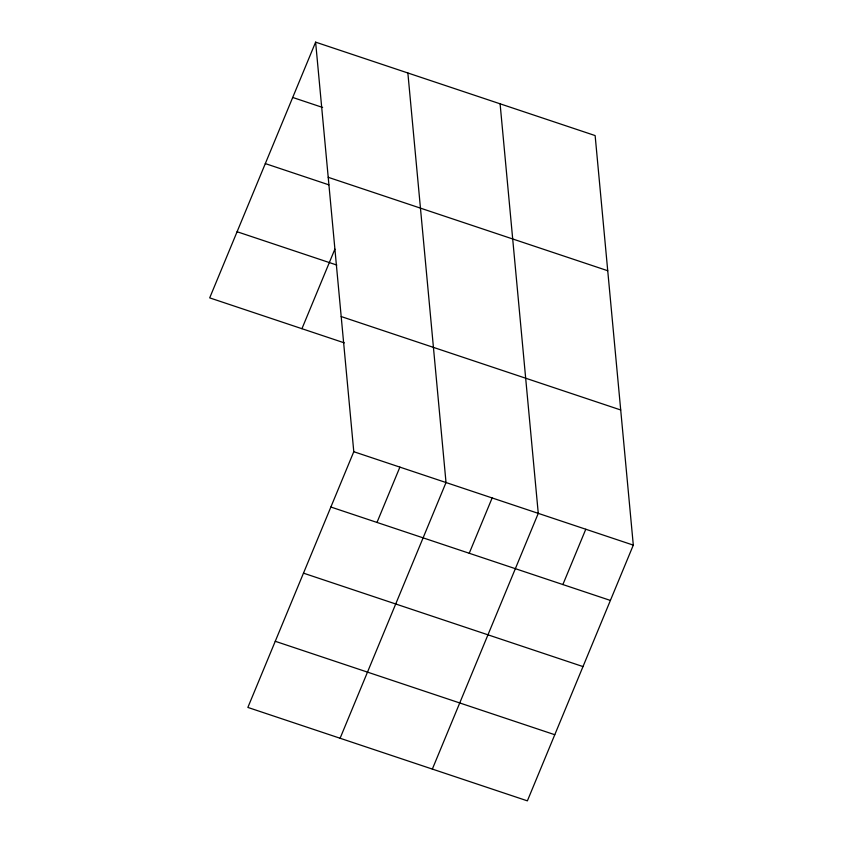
<?xml version="1.0" encoding="UTF-8"?>
<svg xmlns="http://www.w3.org/2000/svg" width="843" height="843" viewBox="0 0 843 843"><rect width="100%" height="100%" fill="white"/><g stroke="black" fill="none" stroke-linecap="round" stroke-linejoin="round"><path stroke-width="1.26" d="M315.619 42.15L353.786 451.711L247.863 707.425L527.381 800.85L633.304 545.126L595.137 135.575L315.619 42.15L209.696 297.874L344.323 342.869M301.942 328.696L334.871 249.18M376.99 522.439L399.898 467.117M340.098 738.257L446.021 482.533L407.864 72.983M469.235 553.261L492.143 497.95M432.343 769.09L538.266 513.366L500.099 103.805M562.871 584.557L585.79 529.246M292.711 97.461L322.627 107.461M328.212 177.304L607.74 270.729M265.313 163.595L328.886 184.849M237.094 231.741L336.81 265.06M341.183 316.557L620.711 409.972M353.786 451.711L633.304 545.126M330.867 507.022L610.395 600.437M303.48 573.156L582.998 666.581M275.25 641.291L554.778 734.717"/></g></svg>
